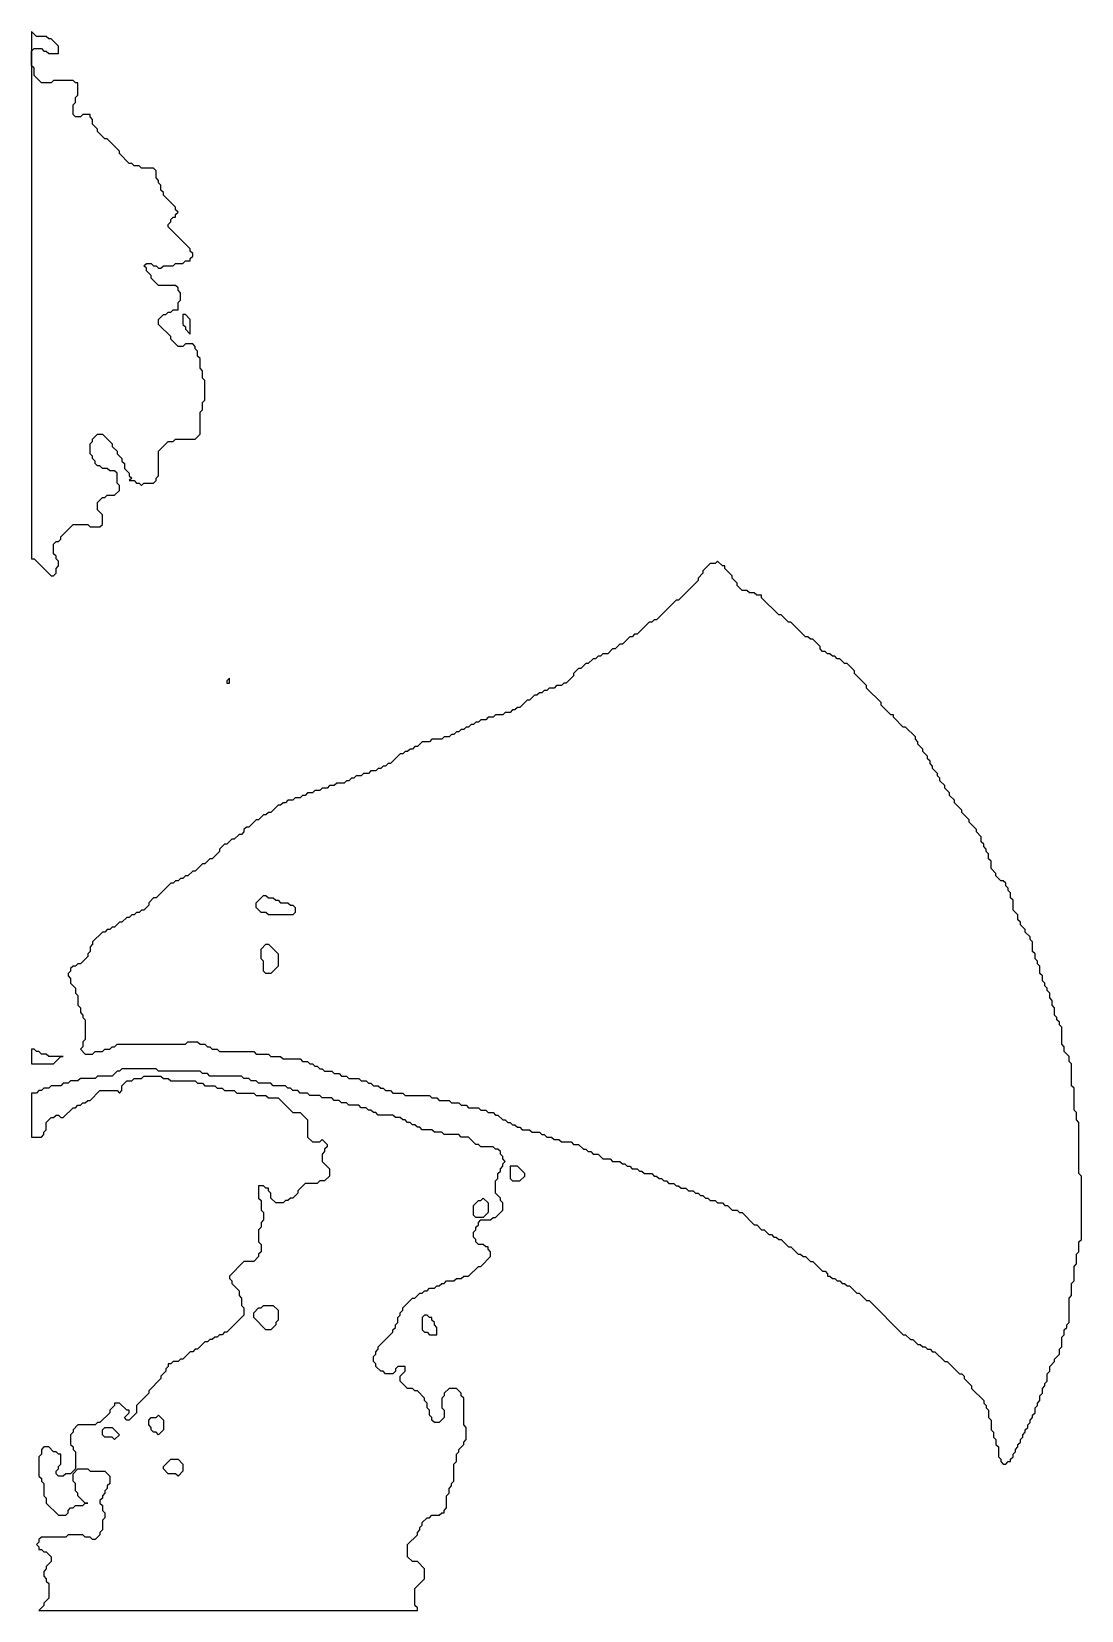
# Model space of a CAD drawing. Header units: millimetres. Extents: x 0 to 500, y 0 to 498.
# Drawn here: x 0 to 215, y 0.5 to 324 of the extents above; entities that cross this region are included whole.
import ezdxf

# ---------------------------------------------------------------- set-up
doc = ezdxf.new("R2010")
doc.units = ezdxf.units.MM

msp = doc.modelspace()

# ---------------------------------------------------------------- linework, layer by layer
for points in [[(0, 324), (0, 216), (0.5, 216), (4, 212.5), (4.5, 212.5), (5, 213), (5, 214), (5.5, 214.5), (5.5, 215.5), (5, 216), (5, 216.5), (4.5, 217), (4.5, 219), (5, 219.5), (5.5, 219.5), (6, 220), (6, 220.5), (8.5, 223), (11.5, 223), (12, 222.5), (14, 222.5), (14.5, 223), (14.5, 225), (13.5, 226), (13.5, 227.5), (14.5, 228.5), (15, 228.5), (15.5, 229), (17, 229), (18, 230), (18, 231), (17.5, 231.5), (17.5, 233.5), (17, 234), (16, 234), (15.5, 234.5), (14.5, 234.5), (14, 235), (13.5, 235), (13, 235.5), (13, 236), (12.5, 236.5), (12.5, 237), (12, 237.5), (12, 239.5), (12.5, 240), (12.5, 240.5), (13.5, 241.5), (14.5, 241.5), (16.5, 239.5), (16.5, 239), (17.5, 238), (17.5, 237.5), (18.5, 236.5), (18.5, 236), (19, 235.5), (19, 234.5), (20, 233.5), (20, 233), (20.5, 232.5), (20, 232), (21, 232), (21.5, 231.5), (22, 231.5), (22.5, 231), (23, 231.5), (25, 231.5), (25.5, 232), (25.5, 232.5), (26, 233), (26, 238), (28, 240), (29, 240), (29.5, 240.5), (33.5, 240.5), (34.5, 241.5), (34.5, 246), (35, 246.5), (35, 248), (35.5, 248.5), (35.5, 252.5), (35, 253), (35, 254.5), (34.5, 255), (34.5, 257), (34, 257.5), (34, 258.5), (33.5, 259), (33.5, 259.5), (33, 260), (31.5, 260), (31, 259.5), (30, 259.5), (28.5, 261), (28.5, 261.5), (26, 264), (26, 265), (27, 266), (27.5, 266), (28, 266.5), (28.5, 266.5), (29, 267), (30, 267), (30, 268.5), (30.5, 269), (30.5, 270.5), (30, 271), (30, 271.5), (29.5, 272), (26, 272), (24.5, 273.5), (24.5, 274), (23.5, 275), (23.5, 275.5), (23, 276), (23.5, 276.5), (24.5, 276.5), (25, 276), (25.5, 276), (26, 275.5), (26.5, 275.5), (27, 276), (29, 276), (29.5, 276.5), (31, 276.5), (31.5, 277), (32.5, 277), (32.5, 277.5), (33, 278), (33, 278.5), (32.5, 279), (32.5, 279.5), (28, 284), (28, 284.5), (28.5, 285), (28.5, 285.5), (29, 286), (29.5, 286), (29.5, 286.5), (30, 287), (29.5, 287.5), (29.5, 288), (27, 290.5), (27, 291), (26.5, 291.5), (26.5, 292.5), (26, 293), (26, 293.5), (25.5, 294), (25.5, 295.5), (25, 296), (22.5, 296), (22, 296.5), (21, 296.5), (20.5, 297), (20, 297), (18, 299), (18, 299.5), (15.5, 302), (15, 302), (13.5, 303.5), (13.5, 304), (12.5, 305), (12.5, 306), (12, 306.5), (12, 307), (10.5, 307), (10, 306.5), (9, 306.5), (8.5, 307), (8.5, 309), (9, 309.5), (9, 310.5), (9.5, 311), (9.5, 313.5), (9, 313.5), (8.5, 314), (4.5, 314), (4, 313.5), (2, 313.5), (0.5, 315), (0.5, 316.5), (0, 317), (0, 320), (0.5, 320.5), (2, 320.5), (2.5, 320), (3, 320), (3.5, 319.5), (5.5, 319.5), (5.5, 321), (4, 322.5), (3.5, 322.5), (3, 323), (1, 323)], [(31, 266), (31, 264), (31.5, 263.5), (31.5, 263), (32.5, 262), (32.5, 265), (31.5, 266)], [(140.5, 215.5), (140, 215), (139, 215), (137.5, 213.5), (137.5, 213), (136.5, 212), (136.5, 211.5), (132.5, 207.5), (132, 207.5), (128, 203.5), (127.5, 203.5), (127, 203), (126.5, 203), (124, 200.5), (123.5, 200.5), (123, 200), (122.5, 200), (121, 198.5), (120.5, 198.5), (119.5, 197.5), (119, 197.5), (118, 196.5), (117, 196.5), (116.5, 196), (116, 196), (115.5, 195.5), (115, 195.5), (114, 194.5), (113.5, 194.5), (112.5, 193.5), (112, 193.5), (111, 192.5), (111, 192), (109.5, 190.5), (109, 190.5), (108.5, 190), (107.5, 190), (107, 189.5), (106, 189.5), (105.5, 189), (105, 189), (104.5, 188.5), (104, 188.5), (103.5, 188), (103, 188), (102, 187), (101.5, 187), (100, 185.5), (99.5, 185.5), (99, 185), (98.5, 185), (98, 184.5), (97, 184.5), (96.5, 184), (95, 184), (94.5, 183.5), (93.5, 183.5), (93, 183), (92, 183), (91.5, 182.5), (91, 182.5), (90.5, 182), (90, 182), (89.5, 181.5), (89, 181.5), (88.5, 181), (88, 181), (87.5, 180.5), (87, 180.5), (86.5, 180), (86, 180), (85.5, 179.5), (84.5, 179.5), (84, 179), (82, 179), (81.5, 178.5), (80, 178.5), (79, 177.5), (78.5, 177.5), (78, 177), (77.5, 177), (77, 176.5), (76.5, 176.5), (76, 176), (75.5, 176), (73.5, 174), (73, 174), (72.5, 173.5), (72, 173.5), (71.5, 173), (71, 173), (70.5, 172.5), (69.5, 172.5), (69, 172), (68, 172), (67.5, 171.5), (66.5, 171.5), (66, 171), (65.5, 171), (65, 170.5), (64.5, 170.5), (64, 170), (62.5, 170), (62, 169.5), (61, 169.5), (60.5, 169), (59.5, 169), (59, 168.5), (58, 168.5), (57.5, 168), (56.5, 168), (56, 167.5), (55.5, 167.5), (55, 167), (54, 167), (53.5, 166.5), (52.5, 166.5), (52, 166), (51.5, 166), (51, 165.5), (50.5, 165.5), (49, 164), (48.5, 164), (48, 163.5), (47.5, 163.5), (46.5, 162.5), (46, 162.5), (44.5, 161), (44, 161), (43.5, 160.5), (43.5, 160), (43, 159.5), (42.5, 159.5), (41.5, 158.5), (41, 158.5), (40, 157.5), (39.5, 157.5), (38.5, 156.5), (38.5, 156), (37, 154.5), (36.5, 154.5), (35.5, 153.5), (35, 153.5), (33.5, 152), (33, 152), (32, 151), (31.5, 151), (31, 150.5), (30.5, 150.5), (30, 150), (29.5, 150), (29, 149.5), (28.5, 149.5), (25.5, 146.5), (25, 146.5), (24, 145.5), (24, 145), (23, 144), (22.5, 144), (22, 143.5), (21.5, 143.5), (21, 143), (20.5, 143), (20, 142.5), (19.5, 142.5), (18.5, 141.5), (18, 141.5), (17, 140.5), (16.5, 140.5), (16, 140), (15.5, 140), (15, 139.5), (14.5, 139.5), (12.5, 137.5), (12.5, 137), (12, 136.5), (12, 135.5), (11.5, 135), (11.5, 134.5), (10, 133), (9.5, 133), (9, 132.5), (8.5, 132.5), (8, 132), (8, 131.5), (7.5, 131), (7.5, 130.5), (8, 130), (8, 129), (9, 128), (9, 127), (9.5, 126.5), (9.5, 124.5), (10, 124), (10, 123), (10.5, 122.5), (10.5, 122), (11, 121.5), (11, 117.5), (10.5, 117), (10.5, 116), (10, 115.5), (11, 114.5), (12.5, 114.5), (13, 115), (14.5, 115), (15, 115.5), (16, 115.5), (16.5, 116), (17, 116), (17.5, 116.5), (31.5, 116.5), (32, 117), (34, 117), (34.5, 116.5), (35.5, 116.5), (36, 116), (36.5, 116), (37, 115.5), (38, 115.5), (38.5, 115), (45.5, 115), (46, 114.5), (48.5, 114.5), (49, 114), (51, 114), (51.5, 113.5), (55, 113.5), (55.5, 113), (56.5, 113), (57, 112.5), (57.5, 112.5), (58, 112), (58.5, 112), (59, 111.5), (59.5, 111.5), (60, 111), (61.5, 111), (62, 110.5), (63, 110.5), (63.5, 110), (64.5, 110), (65, 109.5), (67, 109.5), (67.5, 109), (68.5, 109), (69, 108.5), (69.5, 108.5), (70, 108), (71, 108), (71.5, 107.5), (72, 107.5), (72.5, 107), (73.5, 107), (74, 106.5), (76, 106.5), (76.5, 106), (81.5, 106), (82, 105.5), (83, 105.5), (83.5, 105), (85.5, 105), (86, 104.5), (87.5, 104.5), (88, 104), (89, 104), (89.5, 103.5), (91.5, 103.5), (92, 103), (93, 103), (93.5, 102.5), (94.5, 102.5), (95, 102), (95.5, 102), (96.5, 101), (97, 101), (97.5, 100.5), (98, 100.5), (98.5, 100), (99, 100), (99.5, 99.5), (100, 99.5), (100.5, 99), (102, 99), (102.5, 98.5), (104, 98.5), (104.5, 98), (105, 98), (105.5, 97.5), (106.5, 97.5), (107, 97), (108, 97), (108.5, 96.5), (110.5, 96.5), (111, 96), (112, 96), (113, 95), (113.5, 95), (114, 94.5), (114.5, 94.5), (115, 94), (116, 94), (117, 93), (118.5, 93), (119, 92.5), (120.5, 92.5), (121, 92), (121.5, 92), (122, 91.5), (122.5, 91.5), (123, 91), (124, 91), (124.5, 90.5), (125, 90.5), (125.5, 90), (127, 90), (127.5, 89.5), (128, 89.5), (128.5, 89), (129, 89), (129.5, 88.5), (130, 88.5), (130.5, 88), (131.5, 88), (132, 87.5), (132.5, 87.5), (133, 87), (134, 87), (134.5, 86.5), (135.5, 86.5), (136, 86), (136.5, 86), (137, 85.5), (137.5, 85.5), (138, 85), (138.5, 85), (139, 84.5), (140, 84.5), (140.5, 84), (141.5, 84), (142, 83.5), (142.5, 83.5), (143.5, 82.5), (144.5, 82.5), (145, 82), (145.5, 82), (148, 79.5), (148.5, 79.5), (149.5, 78.5), (150, 78.5), (151, 77.5), (151.5, 77.5), (152, 77), (152.5, 77), (153, 76.5), (153.5, 76.5), (155, 75), (155.5, 75), (157, 73.5), (157.5, 73.5), (158, 73), (158.5, 73), (159.5, 72), (160, 72), (162, 70), (162.5, 70), (163, 69.5), (163, 69), (163.5, 69), (164, 68.5), (164.5, 68.5), (165, 68), (165.5, 68), (166, 67.5), (166.5, 67.5), (167, 67), (167.5, 67), (169, 65.5), (169.5, 65.5), (171, 64), (171.5, 64), (178.5, 57), (179, 57), (180, 56), (180.5, 56), (181.5, 55), (182, 55), (182.5, 54.5), (183, 54.5), (183.5, 54), (184, 54), (184.5, 53.5), (185, 53.5), (187, 51.5), (187.5, 51.5), (190, 49), (190.5, 49), (191, 48.5), (191, 48), (192.5, 46.5), (192.5, 46), (195, 43.5), (195, 43), (195.5, 42.5), (195.5, 42), (196, 41.5), (196, 40), (196.5, 39.5), (196.5, 37.5), (197, 37), (197, 36), (197.5, 35.5), (197.5, 34.5), (198, 34), (198, 32), (198.5, 31.5), (198.5, 31), (199, 30.5), (199.5, 30.5), (200, 31), (200.5, 31), (200.5, 31.5), (201, 32), (201, 32.5), (201.5, 33), (201.5, 33.5), (202, 34), (202, 34.5), (202.5, 35), (202.5, 35.5), (203, 36), (203, 36.5), (203.5, 37), (203.5, 37.5), (204, 38), (204, 38.5), (204.5, 39), (204.5, 39.5), (205, 40), (205, 40.5), (205.5, 41), (205.5, 42), (206, 42.5), (206, 43), (206.5, 43.5), (206.5, 44.5), (207, 45), (207, 46), (207.5, 46.5), (207.5, 47), (208, 47.5), (208, 49), (208.5, 49.5), (208.5, 50.5), (209.5, 51.5), (209.5, 52), (210.5, 53), (210.5, 54), (211, 54.5), (211, 56.5), (211.5, 57), (211.5, 58), (212, 58.5), (212, 59), (212.5, 59.5), (212.5, 64.5), (213, 65), (213, 67.5), (213.5, 68), (213.5, 71), (214, 71.5), (214, 73.5), (214.5, 74), (214.5, 76), (215, 76.5), (215, 89.5), (214.5, 90), (214.5, 100.5), (214, 101), (214, 102.5), (213.5, 103), (213.5, 107.5), (213, 108), (213, 112.5), (212.5, 113), (212.5, 114), (211.5, 115), (211.5, 116), (211, 116.5), (211, 120), (210.5, 120.5), (210.5, 121), (210, 121.5), (210, 122), (209.5, 122.5), (209.5, 124), (209, 124.5), (209, 125.5), (208.5, 126), (208.5, 127), (208, 127.5), (208, 128), (207.5, 128.5), (207.5, 129), (207, 129.5), (207, 130.5), (206.5, 131), (206.5, 132.5), (206, 133), (206, 133.5), (205.5, 134), (205.5, 135), (205, 135.5), (205, 137.5), (204.5, 138), (204.5, 138.5), (203.5, 139.5), (203.5, 140), (202.5, 141), (202.5, 141.5), (202, 142), (202, 143), (201, 144), (201, 146), (200.5, 146.5), (200.5, 147.5), (200, 148), (200, 148.5), (199.5, 149), (199.5, 149.5), (199, 150), (198.5, 150), (197.5, 151), (197.5, 151.5), (196.5, 152.5), (196.5, 154), (196, 154.5), (196, 155.5), (195.5, 156), (195.5, 156.5), (195, 157), (195, 157.5), (194.5, 158), (194.5, 159), (193.5, 160), (193.5, 160.5), (192, 162), (192, 162.5), (190.5, 164), (190.5, 164.5), (189, 166), (189, 166.5), (188, 167.5), (188, 168), (187, 169), (187, 169.5), (186, 170.5), (186, 171), (185.5, 171.5), (185.5, 172), (184.5, 173), (184.5, 173.5), (184, 174), (184, 174.5), (183.5, 175), (183.5, 175.5), (182.5, 176.5), (182.5, 177), (181.5, 178), (181.5, 178.5), (181, 179), (181, 179.5), (179, 181.5), (178.5, 181.5), (176.5, 183.5), (176.5, 184), (176, 184), (174, 186), (174, 186.5), (171, 189.5), (171, 190), (168.5, 192.5), (168.5, 193), (167, 194.5), (166.5, 194.5), (165.5, 195.5), (165, 195.5), (164.5, 196), (164, 196), (163.5, 196.5), (163, 196.5), (162.5, 197), (162, 197), (161.5, 197.5), (161.5, 198), (160, 199.5), (159.5, 199.5), (159, 200), (158.5, 200), (155.5, 203), (155, 203), (153.5, 204.5), (153, 204.5), (149.5, 208), (149.5, 208.5), (148.5, 208.5), (148, 209), (147, 209), (146.5, 209.5), (145.5, 209.5), (144.5, 210.5), (144.5, 211), (143.5, 212), (143.5, 212.5), (142, 214), (142, 214.5), (141.5, 214.5)], [(40.5, 191.5), (40, 191), (40, 190.5), (40.5, 190.5)], [(47.5, 147), (48, 147), (48.5, 146.5), (49.5, 146.5), (50, 146), (50.5, 146), (51, 145.5), (52.5, 145.5), (53, 145), (53.5, 145), (54, 144.5), (54, 143.5), (53.5, 143), (48.5, 143), (48, 143.5), (47, 143.5), (46, 144.5), (46, 145.5)], [(48, 137), (48.5, 137), (50.5, 135), (50.5, 132.5), (49, 131), (48, 131), (47.5, 131.5), (47.5, 133.5), (47, 134), (47, 136)], [(0, 115.5), (0, 112.5), (4.5, 112.5), (6, 114), (6.5, 114), (3.5, 114), (3, 114.5), (2, 114.5), (1.5, 115), (1, 115), (0.5, 115.5)], [(18.5, 111.5), (18, 111), (17.5, 111), (16.5, 110), (13.5, 110), (13, 109.5), (10, 109.5), (9.5, 109), (8, 109), (7.5, 108.5), (6.5, 108.5), (6, 108), (4, 108), (3.5, 107.5), (2.5, 107.5), (2, 107), (1.5, 107), (1, 106.5), (0, 106.5), (0, 97.5), (2, 97.5), (2.5, 98), (2.5, 98.5), (3, 99), (3, 100.5), (4, 101.5), (4.5, 101.5), (5, 102), (5.5, 102), (6, 101.5), (6.5, 101.5), (8.5, 103.5), (9, 103.5), (9.5, 104), (10, 104), (10.5, 104.5), (11, 104.5), (11.5, 105), (12, 105), (14, 107), (17.5, 107), (18, 106.5), (18.5, 107), (18.5, 108), (19.5, 109), (20.5, 109), (21, 109.5), (22.5, 109.5), (23, 110), (26.5, 110), (27, 109.5), (28, 109.5), (28.5, 109), (33.5, 109), (34, 108.5), (35, 108.5), (35.5, 108), (37.5, 108), (38, 107.5), (39, 107.5), (39.5, 107), (41.5, 107), (42, 106.5), (45.5, 106.5), (46, 106), (48, 106), (48.5, 105.5), (50.5, 105.5), (53.5, 102.5), (55, 102.5), (56.5, 101), (56.5, 97.5), (57.5, 96.5), (59, 96.5), (59.5, 97), (60.5, 96), (60.5, 95.5), (60, 95), (60, 94.5), (59.5, 94), (59.5, 92.5), (61, 91), (61, 89.5), (60, 88.5), (59, 88.5), (58.5, 88), (56, 88), (54.5, 86.5), (54.5, 86), (53.5, 85), (53, 85), (52.5, 84.5), (52, 84.5), (51.5, 84), (50, 84), (49, 85), (49, 86), (48.5, 86.5), (48.5, 87), (48, 87), (47.5, 87.5), (46.5, 87.5), (46.5, 85), (47, 84.5), (47, 82.5), (47.5, 82), (47.5, 80.5), (47, 80), (47, 79), (46.5, 78.5), (46.5, 76), (47, 75.5), (47, 74), (46.5, 73.5), (46.5, 73), (45.5, 72), (43.5, 72), (40.5, 69), (40.5, 68.5), (41, 68), (41, 67.5), (42.5, 66), (42.5, 65), (43, 64.5), (43, 63), (43.5, 62.5), (43.5, 61), (40, 57.5), (39.5, 57.5), (39, 57), (38.5, 57), (38, 56.5), (37.5, 56.5), (37, 56), (36.5, 56), (36, 55.5), (35.5, 55.5), (34, 54), (33.5, 54), (33, 53.5), (32.5, 53.5), (31, 52), (30.5, 52), (30, 51.5), (29, 51.5), (28.5, 51), (28, 51), (28, 50.5), (27.5, 50), (27.5, 49.5), (26.5, 48.5), (26.5, 48), (24, 45.5), (24, 45), (21.5, 42.5), (21.5, 41), (20, 39.5), (19.5, 39.5), (19, 40), (20, 41), (20, 41.5), (19.5, 41.5), (18, 43), (17, 43), (17, 42.5), (16, 41.5), (16, 41), (14, 39), (13.5, 39), (13, 38.5), (9.5, 38.5), (8.5, 37.5), (8.5, 37), (8, 36.5), (8, 34.5), (8.5, 34), (8.5, 33.5), (9, 33), (9, 29.5), (8, 28.5), (7, 28.5), (6.5, 28), (5.5, 28), (5, 28.5), (5, 29), (5.5, 29.5), (5.5, 30), (6, 30.5), (6, 32.5), (5.5, 32.5), (5, 33), (4.5, 33), (3.5, 34), (2.5, 34), (2, 33.5), (2, 32.5), (1.5, 32), (1.5, 28), (2, 27.5), (2, 27), (2.5, 26.5), (2.5, 24), (3, 23.5), (3, 22.5), (5.5, 20), (7, 20), (7.5, 20.5), (7.5, 21), (8, 21.5), (8.5, 21.5), (9, 22), (10.5, 22), (11, 22.5), (11.5, 22.5), (11, 22.5), (9.5, 24), (9.5, 24.5), (9, 25), (9, 26.5), (8.5, 27), (8.5, 28.5), (9.5, 29.5), (11.5, 29.5), (12, 29), (15, 29), (16, 28), (16, 26.5), (15.5, 26), (15.5, 25.5), (15, 25), (15, 24.5), (14.5, 24), (14.5, 23.5), (14, 23), (14, 22.5), (14.5, 22), (14.5, 21), (15, 20.5), (15, 19.5), (14.5, 19), (14.5, 17), (14, 16.5), (14, 16), (13, 15), (12.5, 15), (12, 15.5), (11, 15.5), (10.5, 16), (7.5, 16), (7, 15.5), (2, 15.5), (1.5, 15), (1.5, 14.5), (1, 14), (1.5, 13.5), (1.5, 13), (2, 13), (2.5, 12.5), (3, 12.5), (4, 11.5), (4, 10.5), (3, 9.5), (3, 9), (2.5, 8.5), (2.5, 7.5), (3, 7), (3, 6.5), (3.5, 6), (3.5, 3), (2.5, 2), (2.5, 1.5), (1.5, 0.5), (79, 0.5), (79, 1), (78.5, 1.5), (78.5, 5), (80.5, 7), (80.5, 9), (79, 10.5), (78, 10.5), (77, 11.5), (77, 14), (79, 16), (79, 16.5), (79.5, 17), (79.5, 17.5), (80, 18), (80, 18.5), (81, 19.5), (81.5, 19.5), (82, 20), (83.5, 20), (84, 20.5), (84.5, 20.5), (84.5, 21), (85, 21.5), (85, 24), (85.5, 24.5), (85.5, 25.5), (86, 26), (86, 26.5), (86.5, 27), (86.5, 30.5), (87, 31), (87, 32.5), (87.5, 33), (87.5, 33.5), (88.5, 34.5), (88.5, 35), (89, 35.5), (89, 38), (88.5, 38.5), (88.5, 44), (88, 44.5), (88, 45), (87, 46), (85.5, 46), (84.5, 45), (84.5, 44.5), (84, 44), (84, 42), (84.5, 41.5), (84.5, 40), (83.5, 39), (82.5, 39), (82, 39.5), (82, 40), (81.5, 40.5), (81.5, 41.5), (81, 42), (81, 43), (80.5, 43.5), (80.5, 44), (79, 45.5), (78.5, 45.5), (78, 46), (77, 46), (75.5, 47.5), (75.5, 48.5), (76.5, 49.5), (76.5, 50.5), (75, 50.5), (74.5, 50), (74.5, 49.5), (74, 49), (72.5, 49), (72, 49.5), (71.5, 49.5), (70.5, 50.5), (70.5, 51), (70, 51.5), (70, 52.5), (70.5, 53), (70.5, 53.5), (71, 54), (71, 54.5), (74, 57.5), (74, 58), (74.5, 58.5), (74.5, 59), (75, 59.5), (75, 60.5), (75.5, 61), (75.5, 61.5), (76, 62), (76, 62.5), (78, 64.5), (78.5, 64.5), (79.5, 65.5), (80, 65.5), (80.5, 66), (81, 66), (81.5, 66.5), (82.5, 66.5), (83, 67), (83.5, 67), (84, 67.5), (84.5, 67.5), (85, 68), (86.5, 68), (87, 68.5), (88, 68.5), (88.5, 69), (89.5, 69), (91.5, 71), (92, 71), (94, 73), (94, 74), (93.5, 74.5), (93.5, 75), (93, 75), (92.5, 75.5), (91.5, 75.5), (91, 76), (91, 76.5), (90.5, 77), (90.5, 78), (91, 78.5), (91, 79), (91.5, 79.5), (91.5, 80), (92, 80.5), (94, 80.5), (94.5, 81), (95, 81), (96.5, 82.5), (96.5, 84), (96, 84.5), (96, 85), (95, 86), (95, 88.5), (95.5, 89), (95.5, 90), (96, 90.5), (96, 91), (96.5, 91.5), (96.5, 92), (97, 92.5), (96.5, 93), (96.5, 93.5), (96, 94), (96, 94.5), (95.5, 95), (95, 95), (94.5, 95.5), (92, 95.5), (91.5, 96), (91, 96), (89.5, 97.5), (88, 97.5), (87.5, 98), (84.5, 98), (84, 98.5), (82.5, 98.5), (82, 99), (80, 99), (79.5, 99.5), (79, 99.5), (78.5, 100), (78, 100), (77.5, 100.5), (77, 100.5), (76.5, 101), (76, 101), (75.5, 101.5), (74.5, 101.5), (74, 102), (71, 102), (70.5, 102.5), (70, 102.5), (69.5, 103), (69, 103), (68.5, 103.5), (67.5, 103.5), (67, 104), (65, 104), (64.5, 104.5), (63.5, 104.5), (63, 105), (62, 105), (61.5, 105.5), (59.5, 105.5), (59, 106), (57, 106), (56.5, 106.5), (55, 106.5), (54.5, 107), (53.5, 107), (53, 107.5), (52.5, 107.5), (52, 108), (49.5, 108), (49, 108.5), (46.5, 108.5), (46, 109), (45, 109), (44.5, 109.5), (43.5, 109.5), (43, 110), (36.5, 110), (36, 110.5), (35, 110.5), (34.5, 111), (26, 111), (25.5, 111.5)], [(98, 91.5), (98, 89), (98.5, 88.5), (100, 88.5), (101, 89.5), (101, 90), (99.5, 91.5)], [(92, 84.5), (92.5, 85), (93.5, 84), (93.5, 82), (92.5, 81), (91, 81), (90.5, 81.5), (90.5, 83.5), (91.5, 84.5)], [(47, 62.5), (47.5, 63), (49.5, 63), (50.5, 62), (50.5, 60), (50, 59.5), (50, 59), (49, 58), (48, 58), (45.5, 60.5), (45.5, 61.5), (46.5, 62.5)], [(80.5, 61), (80, 60.5), (80, 58), (80.5, 57.5), (81, 57.5), (81.5, 57), (83, 57), (83, 58.5), (82.5, 59), (82.5, 59.5), (82, 60), (82, 60.5), (81.5, 60.5), (81, 61)], [(25.5, 40), (26, 40.5), (27, 39.5), (27, 37.5), (26, 36.5), (25.5, 37), (25, 37), (24.5, 37.5), (24.5, 38), (24, 38.5), (24, 39.5), (24.5, 40)], [(14.5, 37.5), (15, 38), (16.5, 38), (18, 36.5), (17, 35.5), (16.5, 36), (15, 36), (14.5, 36.5)], [(28.5, 31.5), (30, 31.5), (31, 30.5), (31, 29), (30, 28), (29.5, 28.5), (28, 28.5), (27, 29.5), (27, 30)]]:
    msp.add_lwpolyline(points, close=True)

doc.saveas('drawing.dxf')
